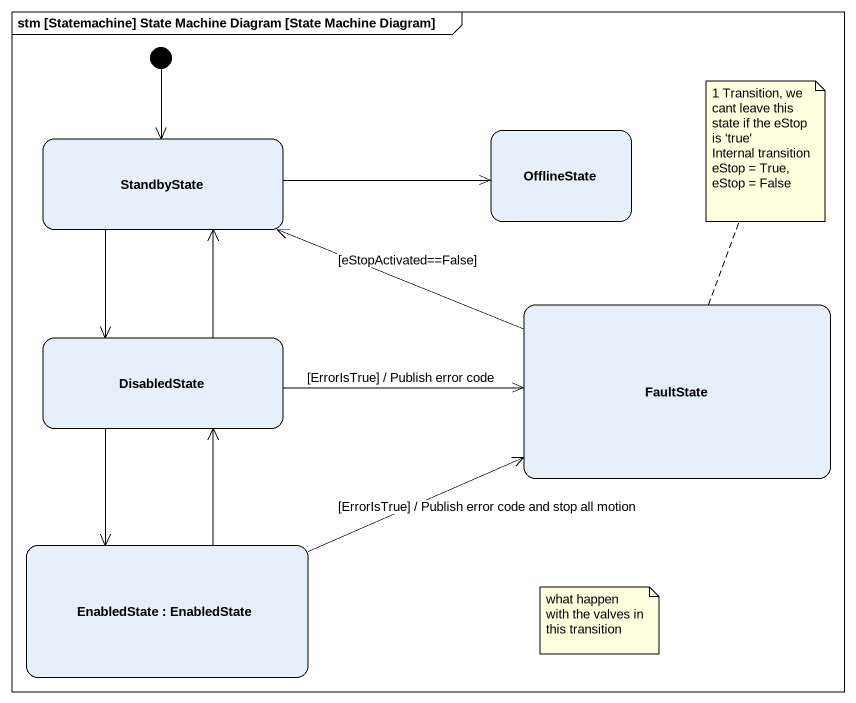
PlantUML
@startuml
mainframe stm [Statemachine] State Machine Diagram [State Machine Diagram]
hide empty description
state StandbyState
state OfflineState
state FaultState
state DisabledState
state "EnabledState : EnabledState" as EnabledState
[*] --> StandbyState
StandbyState -right-> OfflineState
StandbyState --> DisabledState
FaultState -left-> StandbyState : [eStopActivated==False]
DisabledState -up-> StandbyState
DisabledState -right-> FaultState : [ErrorIsTrue] / Publish error code
DisabledState --> EnabledState
EnabledState -right-> FaultState : [ErrorIsTrue] / Publish error code and stop all motion
EnabledState -up-> DisabledState
note top of FaultState
  1 Transition, we cant leave this state if the eStop is 'true'
  Internal transition eStop = True, eStop = False
end note
note as N2
  what happen with the valves in this transition
end note
@enduml
